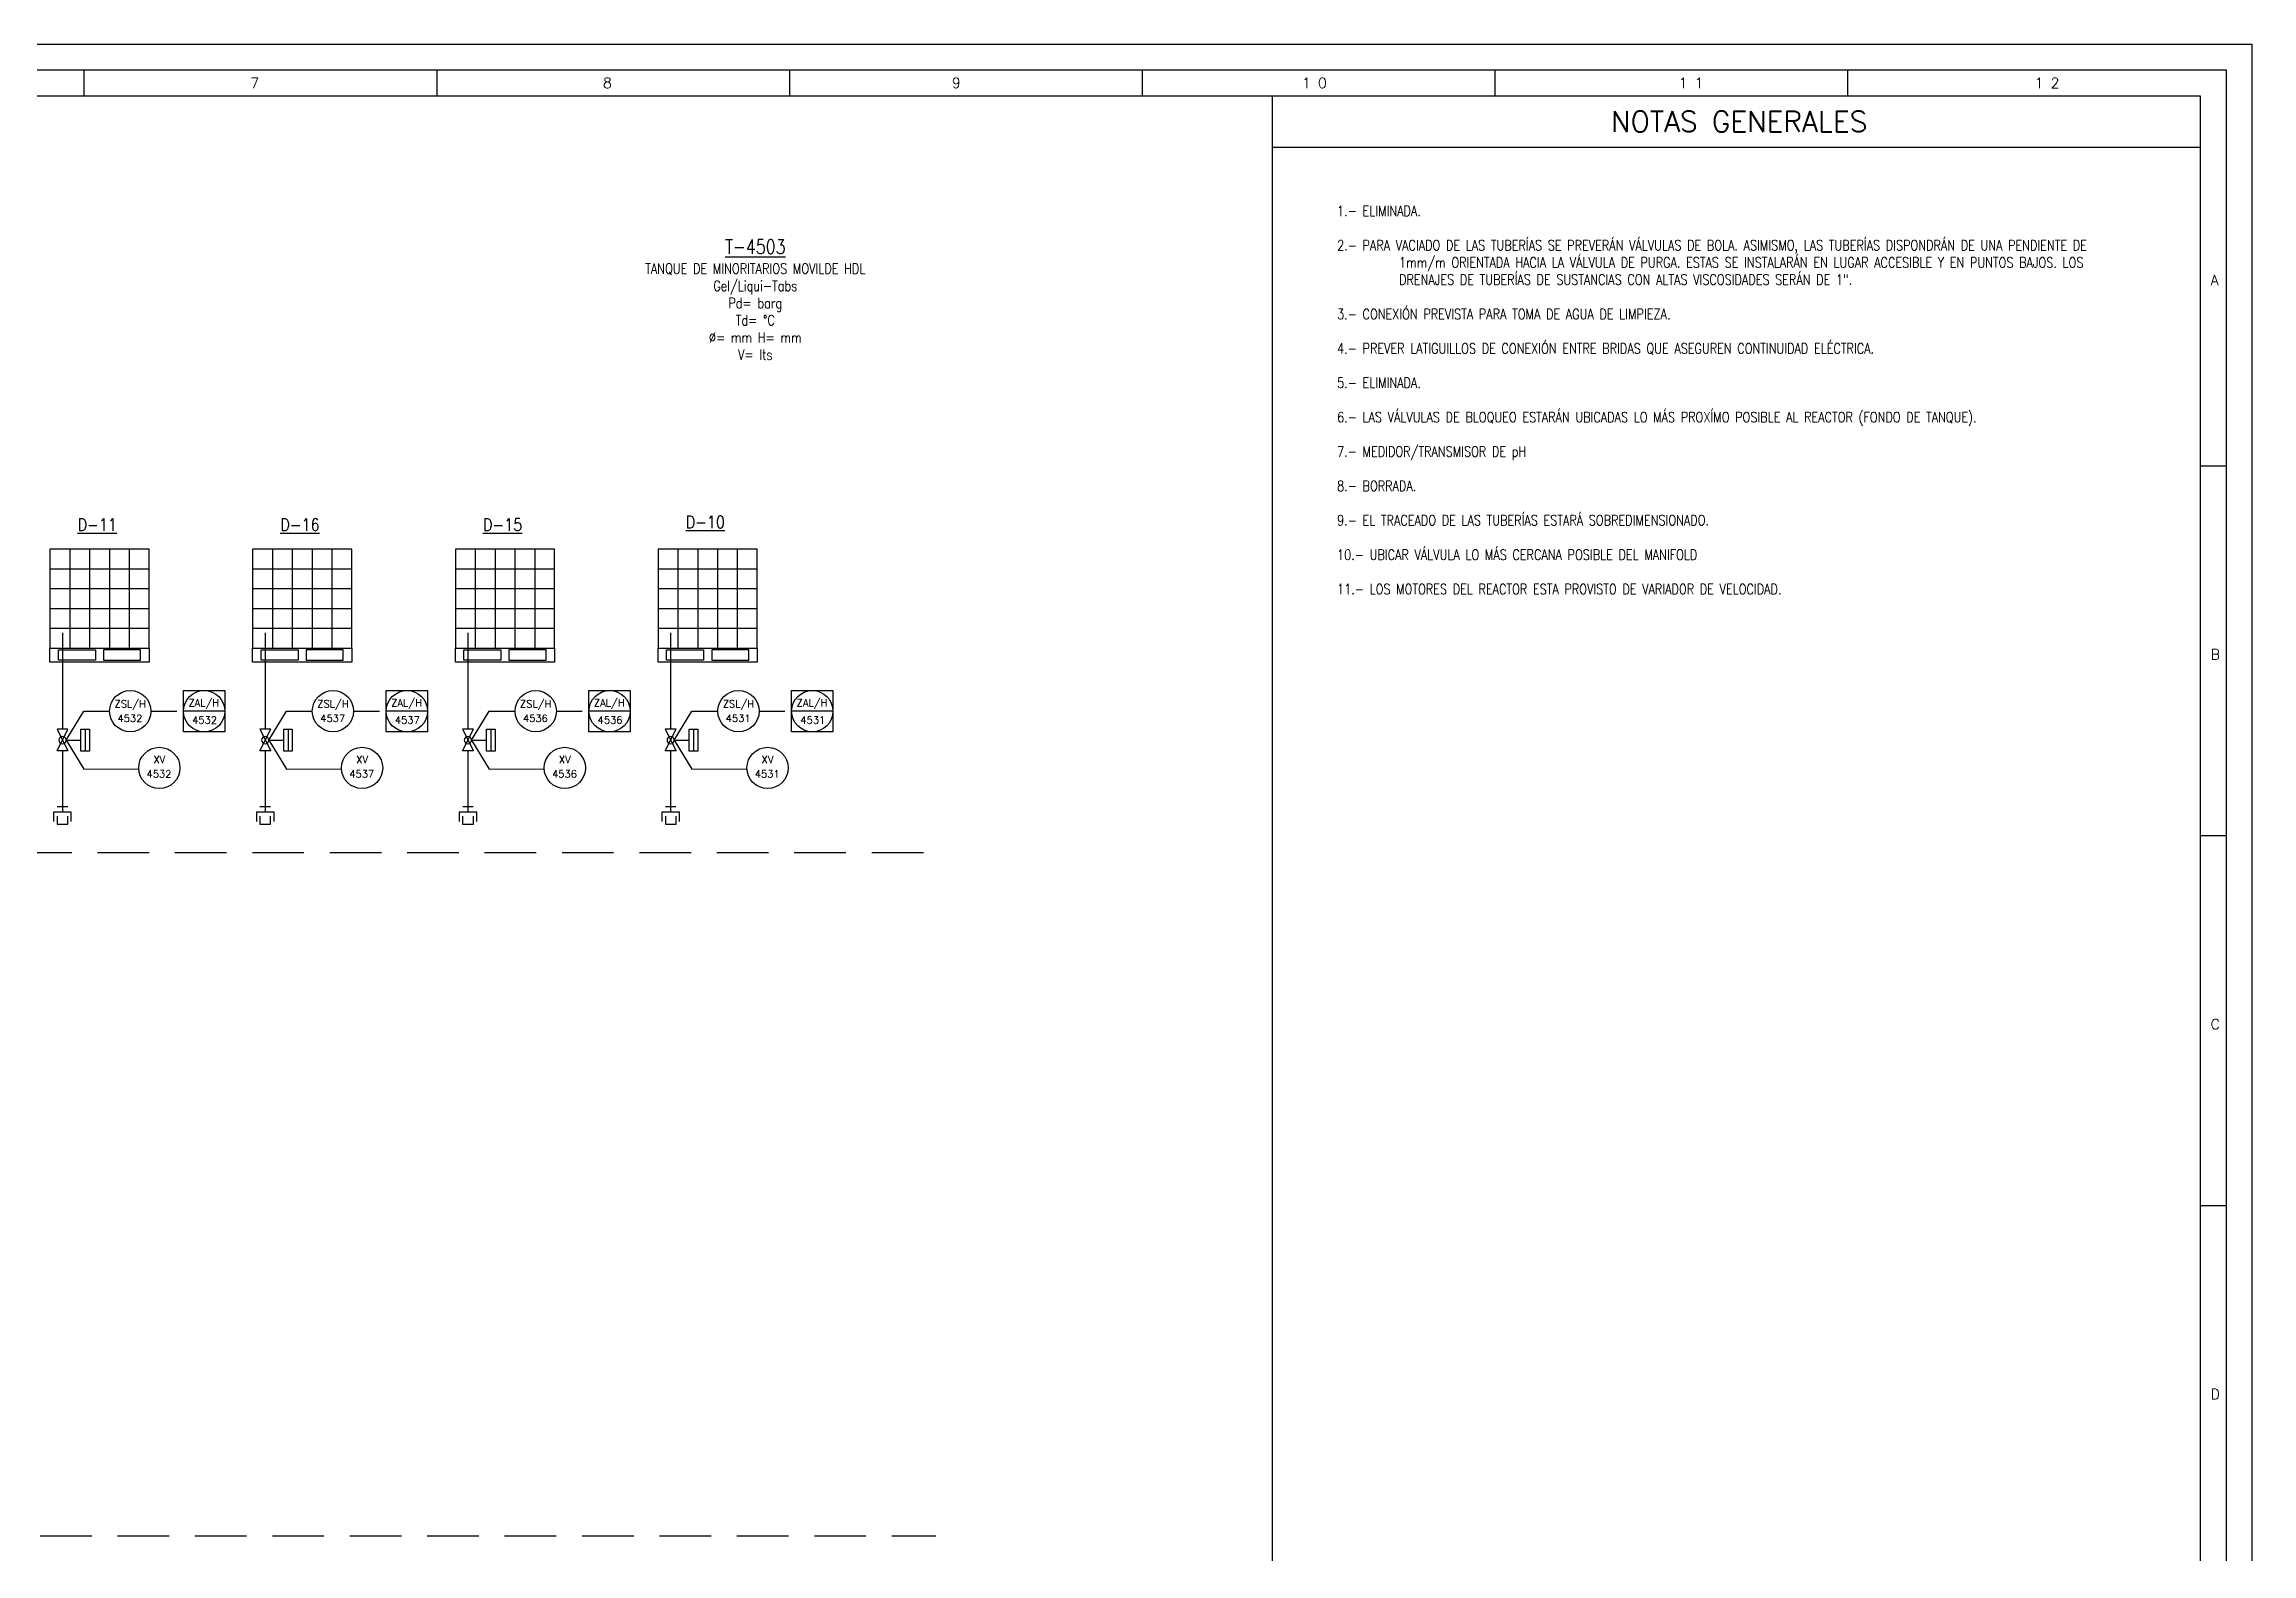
# Model space of a CAD drawing. Header units: millimetres. Extents: x 8 to 428, y 3 to 300.
# Drawn here: x 213.9 to 427.8, y 153.7 to 299.9 of the extents above; entities that cross this region are included whole.
import ezdxf
from ezdxf.enums import TextEntityAlignment as Align

# ---------------------------------------------------------------- set-up
doc = ezdxf.new("R2010")
doc.units = ezdxf.units.MM
doc.linetypes.add('TRAZOS', pattern=[0.75, 0.5, -0.25])
for name, color, linetype in [('CAJETIN', 1, 'Continuous'), ('EQUIPOS', 5, 'Continuous'), ('FORMATO', 7, 'Continuous'), ('INSTRUMENTOS', 1, 'Continuous'), ('TEX', 7, 'Continuous')]:
    doc.layers.add(name, color=color, linetype=linetype)
doc.styles.add('PY', font='ROMANS.shx')
doc.styles.add('PY1', font='ROMANS.shx', dxfattribs={"width": 0.8})
doc.linetypes.add('SEÑAL_MECANICA2', pattern='A,4.411183,["o",PY,S=4.130212,R=360,X=0,Y=-1.374288],0.588817,-0.374158,["",PY,S=2,R=360,X=0,Y=-0.688262],-2.183682', length=7.55784)

# ---------------------------------------------------------------- blocks, each defined once
blk = doc.blocks.new('VALV GLOB-V')
at = {"layer": 'INSTRUMENTOS', "color": 1, "flags": 128}
blk.add_lwpolyline([(5.7, -1.43), (5.7, 1.43), (0, -1.43), (0, 1.43)], close=True, dxfattribs=at)
at = {"layer": 'INSTRUMENTOS', "color": 1}
blk.add_circle((2.85, 0), 0.95, dxfattribs=at)
at = {"layer": 'INSTRUMENTOS', "color": 7, "linetype": 'SEÑAL_MECANICA2', "style": 'PY'}
blk.add_attdef('REF.', text='', height=2, dxfattribs=at).set_placement((3, -3.37), align=Align.MIDDLE)
blk = doc.blocks.new('SEÑAL CIR')
at = {"color": 1}
blk.add_circle((0, 5.7), 5.7, dxfattribs=at)
at = {"layer": 'INSTRUMENTOS', "linetype": 'Continuous', "style": 'PY', "flags": 4}
for p in [(0.18, 6.94), (0.13, 2.95)]:
    blk.add_attdef('---', text='', height=2, dxfattribs=at).set_placement(p, align=Align.CENTER)
blk = doc.blocks.new('SEÑAL CIRCU MARCO')
at = {"color": 1, "linetype": 'Continuous', "ltscale": 0.5}
blk.add_line((5.7, 5.7), (-5.7, 5.7), dxfattribs=at)
at = {"color": 1, "flags": 128}
blk.add_lwpolyline([(5.7, 0), (-5.7, 0), (-5.7, 11.4), (5.7, 11.4)], close=True, dxfattribs=at)
at = {"color": 1}
blk.add_circle((0, 5.7), 5.7, dxfattribs=at)
at = {"style": 'PY'}
for tag, p in [('XXX', (0.18, 7.98)), ('YYY', (0.13, 3.24))]:
    blk.add_attdef(tag, text='', height=2, dxfattribs=at).set_placement(p, align=Align.MIDDLE)
blk = doc.blocks.new('MARCO-A1')
at = {"layer": 'FORMATO', "color": 5}
for p, q in [((420.5, 589), (420.5, 584)), ((488.92, 589), (488.92, 584)), ((557.33, 589), (557.33, 584)), ((625.75, 589), (625.75, 584)), ((694.17, 589), (694.17, 584)), ((762.58, 589), (762.58, 584)), ((831, 512.25), (836, 512.25)), ((831, 440.5), (836, 440.5)), ((831, 368.75), (836, 368.75))]:
    blk.add_line(p, q, dxfattribs=at)
at = {"layer": 'FORMATO', "color": 1}
blk.add_lwpolyline([(0, 594), (841, 594), (841, 0), (0, 0)], close=True, dxfattribs=at)
at = {"layer": 'FORMATO', "color": 5}
blk.add_lwpolyline([(5, 589), (836, 589), (836, 5), (5, 5)], close=True, dxfattribs=at)
at = {"layer": 'FORMATO', "color": 8, "linetype": 'Continuous'}
blk.add_lwpolyline([(10, 584), (831, 584), (831, 10), (10, 10)], close=True, dxfattribs=at)
at = {"layer": 'FORMATO', "color": 1, "style": 'PY'}
for s, p in [('7', (452.75, 585.5)), ('8', (521.17, 585.5)), ('9', (588.85, 585.5)), ('1 0', (656.77, 585.5)), ('1 1', (729.83, 585.5)), ('1 2', (798.88, 585.5)), ('A', (833, 547.25)), ('B', (833, 474.67)), ('C', (833, 402.92)), ('D', (833, 331.17))]:
    blk.add_text(s, height=2, dxfattribs=at).set_placement(p)

msp = doc.modelspace()

# ---------------------------------------------------------------- linework, layer by layer
for p, q in [((216.42, 251.02), (216.42, 241.42)), ((218.34, 251.02), (218.34, 241.42)), ((220.26, 251.02), (220.26, 241.42)), ((222.18, 251.02), (222.18, 241.42)), ((236.06, 251.02), (236.06, 241.42)), ((237.98, 251.02), (237.98, 241.42)), ((239.9, 251.02), (239.9, 241.42)), ((241.82, 251.02), (241.82, 241.42)), ((255.7, 251.02), (255.7, 241.42)), ((257.62, 251.02), (257.62, 241.42)), ((259.54, 251.02), (259.54, 241.42)), ((261.46, 251.02), (261.46, 241.42)), ((275.33, 251.02), (275.33, 241.42)), ((277.25, 251.02), (277.25, 241.42)), ((279.17, 251.02), (279.17, 241.42)), ((281.09, 251.02), (281.09, 241.42)), ((214.5, 249.1), (224.1, 249.1)), ((234.14, 249.1), (243.74, 249.1)), ((253.78, 249.1), (263.38, 249.1)), ((273.41, 249.1), (283.01, 249.1)), ((214.5, 247.18), (224.1, 247.18)), ((234.14, 247.18), (243.74, 247.18)), ((253.78, 247.18), (263.38, 247.18)), ((273.41, 247.18), (283.01, 247.18)), ((214.5, 245.26), (224.1, 245.26)), ((234.14, 245.26), (243.74, 245.26)), ((253.78, 245.26), (263.38, 245.26)), ((273.41, 245.26), (283.01, 245.26)), ((214.5, 243.34), (224.1, 243.34)), ((234.14, 243.34), (243.74, 243.34)), ((253.78, 243.34), (263.38, 243.34)), ((273.41, 243.34), (283.01, 243.34))]:
    msp.add_line(p, q)
at = {"color": 1}
for p, q in [((216.07, 232.51), (217.77, 235.31)), ((217.77, 235.31), (220.28, 235.31)), ((235.71, 232.51), (237.41, 235.31)), ((237.41, 235.31), (239.92, 235.31)), ((255.35, 232.51), (257.05, 235.31)), ((257.05, 235.31), (259.56, 235.31)), ((274.98, 232.51), (276.69, 235.31)), ((276.69, 235.31), (279.2, 235.31)), ((217.93, 233.56), (217.93, 231.45)), ((217.93, 233.56), (217.93, 231.45)), ((237.57, 233.56), (237.57, 231.45)), ((237.57, 233.56), (237.57, 231.45)), ((257.2, 233.56), (257.2, 231.45)), ((257.2, 233.56), (257.2, 231.45)), ((276.84, 233.56), (276.84, 231.45)), ((276.84, 233.56), (276.84, 231.45)), ((216.07, 232.51), (217.51, 232.51)), ((216.07, 232.51), (217.51, 232.51)), ((216.07, 232.51), (217.77, 229.7)), ((235.71, 232.51), (237.15, 232.51)), ((235.71, 232.51), (237.15, 232.51)), ((235.71, 232.51), (237.41, 229.7)), ((255.35, 232.51), (256.79, 232.51)), ((255.35, 232.51), (256.79, 232.51)), ((255.35, 232.51), (257.05, 229.7)), ((274.98, 232.51), (276.43, 232.51)), ((274.98, 232.51), (276.43, 232.51)), ((274.98, 232.51), (276.69, 229.7)), ((217.77, 229.7), (223.1, 229.71)), ((237.41, 229.7), (242.74, 229.71)), ((257.05, 229.7), (262.38, 229.71)), ((276.69, 229.7), (282.02, 229.71)), ((215.21, 226.08), (216.22, 226.08)), ((234.85, 226.08), (235.86, 226.08)), ((254.49, 226.08), (255.5, 226.08)), ((274.13, 226.08), (275.13, 226.08))]:
    msp.add_line(p, q, dxfattribs=at)
for points in [[(214.5, 241.42), (224.1, 241.42), (224.1, 251.02), (214.5, 251.02)], [(234.14, 241.42), (243.74, 241.42), (243.74, 251.02), (234.14, 251.02)], [(253.78, 241.42), (263.38, 241.42), (263.38, 251.02), (253.78, 251.02)], [(273.41, 241.42), (283.01, 241.42), (283.01, 251.02), (273.41, 251.02)], [(214.5, 241.42), (224.1, 241.42), (224.1, 240.07), (214.5, 240.07)], [(215.32, 241.25), (218.91, 241.25), (218.91, 240.25), (215.32, 240.25)], [(223.28, 241.25), (219.69, 241.25), (219.69, 240.25), (223.28, 240.25)], [(234.14, 241.42), (243.74, 241.42), (243.74, 240.07), (234.14, 240.07)], [(234.95, 241.25), (238.54, 241.25), (238.54, 240.25), (234.95, 240.25)], [(242.92, 241.25), (239.33, 241.25), (239.33, 240.25), (242.92, 240.25)], [(253.78, 241.42), (263.38, 241.42), (263.38, 240.07), (253.78, 240.07)], [(254.59, 241.25), (258.18, 241.25), (258.18, 240.25), (254.59, 240.25)], [(262.56, 241.25), (258.97, 241.25), (258.97, 240.25), (262.56, 240.25)], [(273.41, 241.42), (283.01, 241.42), (283.01, 240.07), (273.41, 240.07)], [(274.23, 241.25), (277.82, 241.25), (277.82, 240.25), (274.23, 240.25)], [(282.2, 241.25), (278.61, 241.25), (278.61, 240.25), (282.2, 240.25)]]:
    msp.add_lwpolyline(points, close=True)
for points in [[(215.72, 242.89), (215.72, 233.56)], [(235.36, 242.89), (235.36, 233.56)], [(254.99, 242.89), (254.99, 233.56)], [(274.63, 242.89), (274.63, 233.56)]]:
    msp.add_lwpolyline(points, dxfattribs=at)
for points in [[(217.51, 233.56), (218.34, 233.56), (218.34, 231.45), (217.51, 231.45)], [(217.51, 233.56), (218.34, 233.56), (218.34, 231.45), (217.51, 231.45)], [(237.15, 233.56), (237.98, 233.56), (237.98, 231.45), (237.15, 231.45)], [(237.15, 233.56), (237.98, 233.56), (237.98, 231.45), (237.15, 231.45)], [(256.79, 233.56), (257.62, 233.56), (257.62, 231.45), (256.79, 231.45)], [(256.79, 233.56), (257.62, 233.56), (257.62, 231.45), (256.79, 231.45)], [(276.43, 233.56), (277.26, 233.56), (277.26, 231.45), (276.43, 231.45)], [(276.43, 233.56), (277.26, 233.56), (277.26, 231.45), (276.43, 231.45)]]:
    msp.add_lwpolyline(points, close=True, dxfattribs=at)
at = {"color": 1, "flags": 128}
for points in [[(215.71, 231.46), (215.71, 225.53)], [(235.35, 231.46), (235.35, 225.53)], [(254.99, 231.46), (254.99, 225.53)], [(274.63, 231.46), (274.63, 225.53)], [(216.57, 224.63), (216.57, 225.53), (214.86, 225.53), (214.86, 224.63)], [(236.21, 224.63), (236.21, 225.53), (234.5, 225.53), (234.5, 224.63)], [(255.84, 224.63), (255.84, 225.53), (254.13, 225.53), (254.13, 224.63)], [(275.48, 224.63), (275.48, 225.53), (273.77, 225.53), (273.77, 224.63)]]:
    msp.add_lwpolyline(points, dxfattribs=at)
at = {"color": 251, "linetype": 'TRAZOS', "ltscale": 10, "true_color": 0x636466}
for points in [[(114.11, 221.61), (300.6, 221.61)], [(86.05, 155.42), (300.33, 155.42)]]:
    msp.add_lwpolyline(points, dxfattribs=at)
at = {"layer": 'CAJETIN', "color": 8, "linetype": 'Continuous'}
msp.add_line((332.92, 8.27), (332.92, 294.93), dxfattribs=at)
at = {"layer": 'CAJETIN', "color": 8}
msp.add_line((332.92, 289.94), (422.81, 289.94), dxfattribs=at)
at = {"layer": 'CAJETIN', "color": 1, "linetype": 'TRAZOS', "ltscale": 5}
for p, q in [((224.28, 235.31), (227.44, 235.31)), ((243.92, 235.31), (247.08, 235.31)), ((263.56, 235.31), (266.72, 235.31)), ((283.2, 235.31), (286.36, 235.31))]:
    msp.add_line(p, q, dxfattribs=at)
at = {"layer": 'INSTRUMENTOS', "color": 1, "ltscale": 0.1, "flags": 128}
for points in [[(215.2, 225.14), (215.2, 224.36), (216.24, 224.36), (216.24, 225.14)], [(234.84, 225.14), (234.84, 224.36), (235.88, 224.36), (235.88, 225.14)], [(254.48, 225.14), (254.48, 224.36), (255.52, 224.36), (255.52, 225.14)], [(274.12, 225.14), (274.12, 224.36), (275.16, 224.36), (275.16, 225.14)]]:
    msp.add_lwpolyline(points, dxfattribs=at)

# ---------------------------------------------------------------- block references
at = {"xscale": 0.499409123998651, "yscale": 0.499409123998651, "zscale": 0.499409123998651}
msp.add_blockref('MARCO-A1', (7.8, 3.27), dxfattribs=at)
at = {"color": 1, "linetype": 'Continuous'}
ref = msp.add_blockref('SEÑAL CIR', (222.28, 233.31), dxfattribs=dict(at, xscale=0.350840000000062, yscale=0.350840000000062, zscale=0.350840000000062))
ref.add_attrib('---', 'ZSL/H', dxfattribs={"layer": 'INSTRUMENTOS', "color": 7, "linetype": 'Continuous', "height": 0.702, "style": 'PY'}).set_placement((222.28, 235.67), align=Align.CENTER)
ref.add_attrib('---', '4532', dxfattribs={"layer": 'INSTRUMENTOS', "color": 7, "linetype": 'Continuous', "height": 0.702, "style": 'PY'}).set_placement((222.25, 234.27), align=Align.CENTER)
at = {"color": 1}
ref = msp.add_blockref('SEÑAL CIRCU MARCO', (229.44, 233.31), dxfattribs=dict(at, xscale=0.350840000000062, yscale=0.350840000000062, zscale=0.350840000000062))
ref.add_attrib('XXX', 'ZAL/H', dxfattribs={"color": 7, "height": 0.702, "style": 'PY'}).set_placement((229.41, 236.07), align=Align.MIDDLE)
ref.add_attrib('YYY', '4532', dxfattribs={"color": 7, "height": 0.702, "style": 'PY'}).set_placement((229.48, 234.45), align=Align.MIDDLE)
at = {"color": 1, "linetype": 'Continuous'}
ref = msp.add_blockref('SEÑAL CIR', (241.92, 233.31), dxfattribs=dict(at, xscale=0.350840000000062, yscale=0.350840000000062, zscale=0.350840000000062))
ref.add_attrib('---', 'ZSL/H', dxfattribs={"layer": 'INSTRUMENTOS', "color": 7, "linetype": 'Continuous', "height": 0.702, "style": 'PY'}).set_placement((241.92, 235.67), align=Align.CENTER)
ref.add_attrib('---', '4537', dxfattribs={"layer": 'INSTRUMENTOS', "color": 7, "linetype": 'Continuous', "height": 0.702, "style": 'PY'}).set_placement((241.89, 234.27), align=Align.CENTER)
at = {"color": 1}
ref = msp.add_blockref('SEÑAL CIRCU MARCO', (249.08, 233.31), dxfattribs=dict(at, xscale=0.350840000000062, yscale=0.350840000000062, zscale=0.350840000000062))
ref.add_attrib('XXX', 'ZAL/H', dxfattribs={"color": 7, "height": 0.702, "style": 'PY'}).set_placement((249.05, 236.07), align=Align.MIDDLE)
ref.add_attrib('YYY', '4537', dxfattribs={"color": 7, "height": 0.702, "style": 'PY'}).set_placement((249.12, 234.45), align=Align.MIDDLE)
at = {"color": 1, "linetype": 'Continuous'}
ref = msp.add_blockref('SEÑAL CIR', (261.56, 233.31), dxfattribs=dict(at, xscale=0.350840000000062, yscale=0.350840000000062, zscale=0.350840000000062))
ref.add_attrib('---', 'ZSL/H', dxfattribs={"layer": 'INSTRUMENTOS', "color": 7, "linetype": 'Continuous', "height": 0.702, "style": 'PY'}).set_placement((261.56, 235.67), align=Align.CENTER)
ref.add_attrib('---', '4536', dxfattribs={"layer": 'INSTRUMENTOS', "color": 7, "linetype": 'Continuous', "height": 0.702, "style": 'PY'}).set_placement((261.53, 234.27), align=Align.CENTER)
at = {"color": 1}
ref = msp.add_blockref('SEÑAL CIRCU MARCO', (268.72, 233.31), dxfattribs=dict(at, xscale=0.350840000000062, yscale=0.350840000000062, zscale=0.350840000000062))
ref.add_attrib('XXX', 'ZAL/H', dxfattribs={"color": 7, "height": 0.702, "style": 'PY'}).set_placement((268.69, 236.07), align=Align.MIDDLE)
ref.add_attrib('YYY', '4536', dxfattribs={"color": 7, "height": 0.702, "style": 'PY'}).set_placement((268.76, 234.45), align=Align.MIDDLE)
at = {"color": 1, "linetype": 'Continuous'}
ref = msp.add_blockref('SEÑAL CIR', (281.2, 233.31), dxfattribs=dict(at, xscale=0.350840000000062, yscale=0.350840000000062, zscale=0.350840000000062))
ref.add_attrib('---', 'ZSL/H', dxfattribs={"layer": 'INSTRUMENTOS', "color": 7, "linetype": 'Continuous', "height": 0.702, "style": 'PY'}).set_placement((281.2, 235.67), align=Align.CENTER)
ref.add_attrib('---', '4531', dxfattribs={"layer": 'INSTRUMENTOS', "color": 7, "linetype": 'Continuous', "height": 0.702, "style": 'PY'}).set_placement((281.17, 234.27), align=Align.CENTER)
at = {"color": 1}
ref = msp.add_blockref('SEÑAL CIRCU MARCO', (288.35, 233.31), dxfattribs=dict(at, xscale=0.350840000000062, yscale=0.350840000000062, zscale=0.350840000000062))
ref.add_attrib('XXX', 'ZAL/H', dxfattribs={"color": 7, "height": 0.702, "style": 'PY'}).set_placement((288.33, 236.07), align=Align.MIDDLE)
ref.add_attrib('YYY', '4531', dxfattribs={"color": 7, "height": 0.702, "style": 'PY'}).set_placement((288.4, 234.45), align=Align.MIDDLE)
at = {"linetype": 'Continuous', "xscale": -0.3693052631579121, "yscale": 0.3693052631579121, "zscale": 0.369305263157877, "rotation": 89.99999999999993}
for p in [(215.72, 233.56), (235.36, 233.56), (254.99, 233.56), (274.63, 233.56)]:
    msp.add_blockref('VALV GLOB-V', p, dxfattribs=at)
at = {"color": 1, "linetype": 'Continuous'}
ref = msp.add_blockref('SEÑAL CIR', (225.1, 227.81), dxfattribs=dict(at, xscale=0.350840000000062, yscale=0.350840000000062, zscale=0.350840000000062))
ref.add_attrib('---', 'XV', dxfattribs={"layer": 'INSTRUMENTOS', "color": 7, "linetype": 'Continuous', "height": 0.702, "style": 'PY'}).set_placement((225.1, 230.28), align=Align.CENTER)
ref.add_attrib('---', '4532', dxfattribs={"layer": 'INSTRUMENTOS', "color": 7, "linetype": 'Continuous', "height": 0.702, "style": 'PY'}).set_placement((225.07, 228.88), align=Align.CENTER)
ref = msp.add_blockref('SEÑAL CIR', (244.74, 227.81), dxfattribs=dict(at, xscale=0.350840000000062, yscale=0.350840000000062, zscale=0.350840000000062))
ref.add_attrib('---', 'XV', dxfattribs={"layer": 'INSTRUMENTOS', "color": 7, "linetype": 'Continuous', "height": 0.702, "style": 'PY'}).set_placement((244.74, 230.28), align=Align.CENTER)
ref.add_attrib('---', '4537', dxfattribs={"layer": 'INSTRUMENTOS', "color": 7, "linetype": 'Continuous', "height": 0.702, "style": 'PY'}).set_placement((244.71, 228.88), align=Align.CENTER)
ref = msp.add_blockref('SEÑAL CIR', (264.38, 227.81), dxfattribs=dict(at, xscale=0.350840000000062, yscale=0.350840000000062, zscale=0.350840000000062))
ref.add_attrib('---', 'XV', dxfattribs={"layer": 'INSTRUMENTOS', "color": 7, "linetype": 'Continuous', "height": 0.702, "style": 'PY'}).set_placement((264.38, 230.28), align=Align.CENTER)
ref.add_attrib('---', '4536', dxfattribs={"layer": 'INSTRUMENTOS', "color": 7, "linetype": 'Continuous', "height": 0.702, "style": 'PY'}).set_placement((264.35, 228.88), align=Align.CENTER)
ref = msp.add_blockref('SEÑAL CIR', (284.02, 227.81), dxfattribs=dict(at, xscale=0.350840000000062, yscale=0.350840000000062, zscale=0.350840000000062))
ref.add_attrib('---', 'XV', dxfattribs={"layer": 'INSTRUMENTOS', "color": 7, "linetype": 'Continuous', "height": 0.702, "style": 'PY'}).set_placement((284.02, 230.28), align=Align.CENTER)
ref.add_attrib('---', '4531', dxfattribs={"layer": 'INSTRUMENTOS', "color": 7, "linetype": 'Continuous', "height": 0.702, "style": 'PY'}).set_placement((283.99, 228.88), align=Align.CENTER)

# ---------------------------------------------------------------- texts
at = {"linetype": 'Continuous', "insert": (339.19, 284.27), "char_height": 0.99882, "width": 79.7114, "attachment_point": 1, "style": 'PY1'}
msp.add_mtext('1.- ELIMINADA.\\P\\P\\pi-6,l6;2.- PARA VACIADO DE LAS TUBERÍAS SE PREVERÁN VÁLVULAS DE BOLA. ASIMISMO, LAS TUBERÍAS DISPONDRÁN DE UNA PENDIENTE DE 1mm/m ORIENTADA HACIA LA VÁLVULA DE PURGA. ESTAS SE INSTALARÁN EN LUGAR ACCESIBLE Y EN PUNTOS BAJOS. LOS DRENAJES DE TUBERÍAS DE SUSTANCIAS CON ALTAS VISCOSIDADES SERÁN DE 1".\\P\\pi0,l0;\\P\\pi-6,l6;3.- CONEXIÓN PREVISTA PARA TOMA DE AGUA DE LIMPIEZA.\\P\\pi0,l0;\\P4.- PREVER LATIGUILLOS DE CONEXIÓN ENTRE BRIDAS QUE ASEGUREN CONTINUIDAD ELÉCTRICA.\\P \\P5.- ELIMINADA.\\P\\P6.- LAS VÁLVULAS DE BLOQUEO ESTARÁN UBICADAS LO MÁS PROXÍMO POSIBLE AL REACTOR (FONDO DE TANQUE).\\P\\P7.- MEDIDOR/TRANSMISOR DE pH\\P\\P8.- BORRADA.\\P\\P9.- EL TRACEADO DE LAS TUBERÍAS ESTARÁ SOBREDIMENSIONADO.\\P\\P10.- UBICAR VÁLVULA LO MÁS CERCANA POSIBLE DEL MANIFOLD\\P\\P11.- LOS MOTORES DEL REACTOR ESTA PROVISTO DE VARIADOR DE VELOCIDAD.', dxfattribs=at)
at = {"layer": 'CAJETIN', "color": 5, "linetype": 'Continuous', "insert": (282.83, 281.01), "char_height": 1.4, "width": 28.2826, "attachment_point": 2, "style": 'PY1'}
msp.add_mtext('{\\LT-4503\\P\\H0.7143x;\\l\\C7;TANQUE DE MINORITARIOS MOVILDE HDL Gel/Liqui-Tabs\\PPd= barg\\PTd= °C\\C5;\\P\\C7;%%C= mm H= mm\\PV= lts}', dxfattribs=at)
at = {"layer": 'EQUIPOS', "color": 6, "linetype": 'Continuous', "style": 'PY', "width": 0.85}
for s, p in [('%%UD-11', (219.08, 252.78)), ('%%UD-16', (238.72, 252.78)), ('%%UD-15', (258.35, 252.78)), ('%%UD-10', (277.99, 253.04))]:
    msp.add_text(s, height=1.2, dxfattribs=at).set_placement(p, align=Align.CENTER)
at = {"layer": 'TEX', "color": 8, "style": 'PY'}
msp.add_text('NOTAS GENERALES', height=1.9976, dxfattribs=at).set_placement((378.14, 291.43), align=Align.CENTER)

doc.saveas('drawing.dxf')
